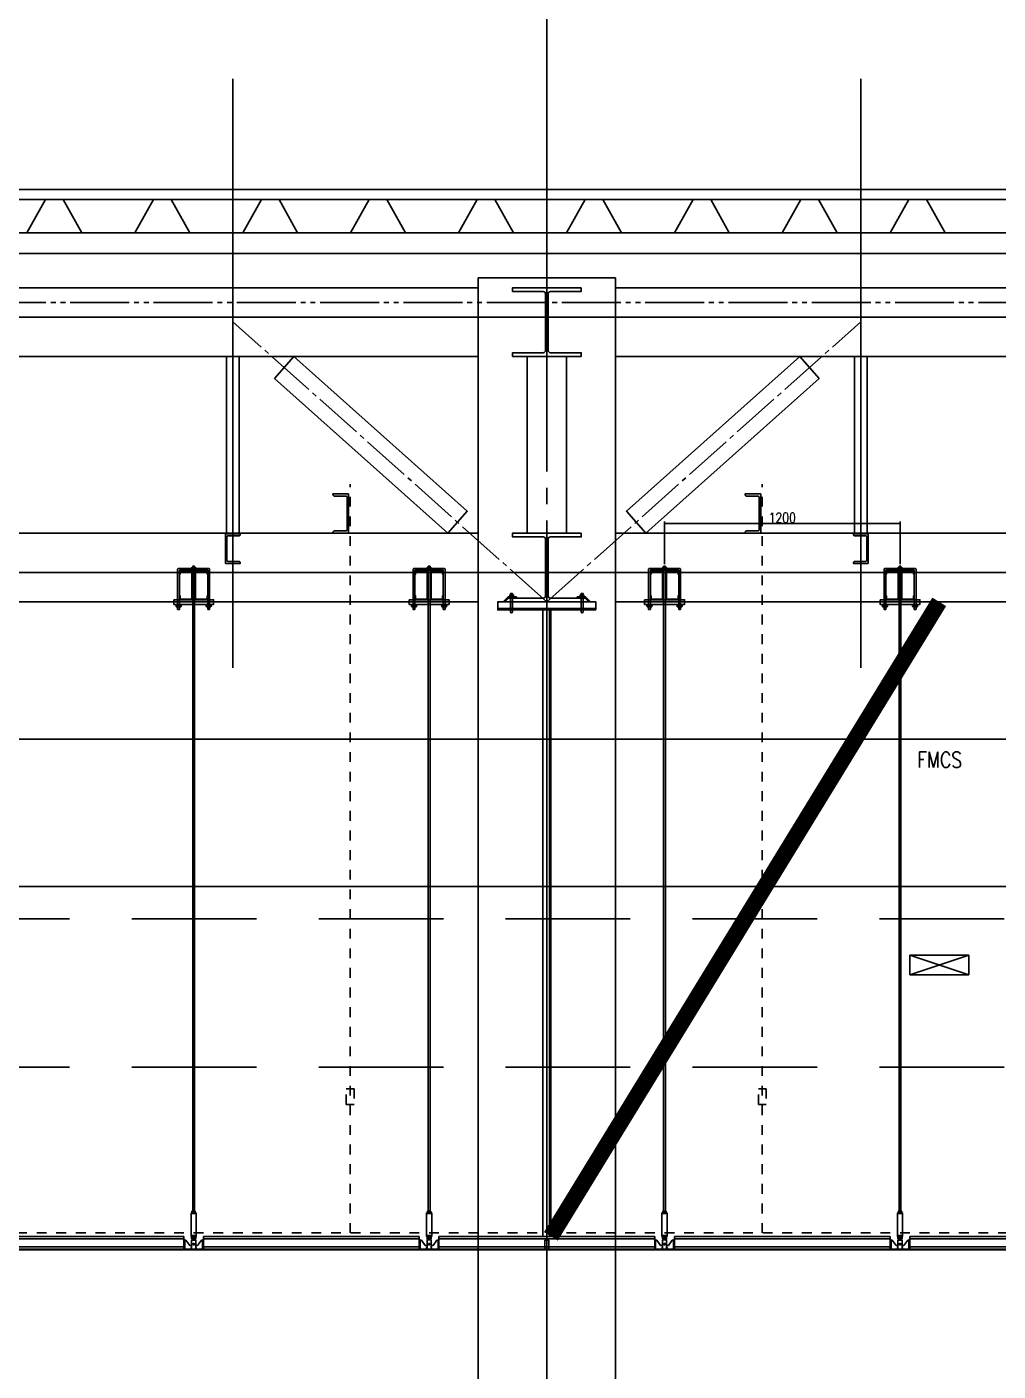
# Model space of a CAD drawing. Header units: millimetres. Extents: x -32710 to 654186, y -254124 to 420220.
# Drawn here: x 219750 to 224700, y 400581 to 407429 of the extents above; entities that cross this region are included whole.
import ezdxf
from ezdxf.enums import TextEntityAlignment as Align
from ezdxf.xclip import XClip

# ---------------------------------------------------------------- set-up
doc = ezdxf.new("R2010")
doc.units = ezdxf.units.MM
doc.header["$LTSCALE"] = 1000
for name, pattern in [('TPH12-SEC-@E$0$CENTERK0', [0.65, 0.5, -0.05, 0.05, -0.05]), ('TPH12-SEC-@E$0$CENTERK5', [6.916, 6.667, -0.083, 0.083, -0.083]), ('TPH12-SEC-@E$0$DOTK1', [0.1, 0.05, -0.05]), ('TPH12-SEC-@E$0$PHANTOMK1', [1.415, 1, -0.083, 0.083, -0.083, 0.083, -0.083]), ('YFM1P-長$0$HIDDEN', [9.525, 6.35, -3.175]), ('YFSHI-02(E-LINE)$0$HIDDEN', [0.3, 0.2, -0.1])]:
    doc.linetypes.add(name, pattern=pattern)
for name, color, linetype in [('M-HVAC-CMDUCT', 150, 'Continuous'), ('TPH12-SEC-@E$0$$FFU', 252, 'TPH12-SEC-@E$0$DOTK1'), ('TPH12-SEC-@E$0$H-SIN', 252, 'TPH12-SEC-@E$0$CENTERK5'), ('TPH12-SEC-@E$0$HATCH', 252, 'Continuous'), ('TPH12-SEC-@E$0$SIAGE1', 252, 'Continuous'), ('TPH12-SEC-@E$0$SIAGE3', 252, 'Continuous'), ('TPH12-SEC-@E$0$STEEL2', 252, 'Continuous'), ('TPH12-SEC-@E$0$STEEL3', 252, 'Continuous'), ('TPH12-SEC-@E$0$SUGATA2', 252, 'Continuous'), ('TPH12-SEC-@E$0$SUGATA3', 252, 'Continuous'), ('YFM1P-長$0$M-CWTR-TEXT', 4, 'Continuous'), ('YFM1P-長$0$M-FOUN', 252, 'Continuous'), ('YFM1P-長$0$M-HVAC-CDUCT', 150, 'Continuous'), ('YFSHI-02(E-LINE)$0$SH-DIM', 2, 'Continuous'), ('YFSHI-02(E-LINE)$0$SH-LINE-10', 10, 'Continuous'), ('YFSHI-02(E-LINE)$0$SH-LINE-130', 130, 'Continuous'), ('YFSHI-02(E-LINE)$0$SH-LINE-82', 82, 'Continuous')]:
    doc.layers.add(name, color=color, linetype=linetype)
doc.styles.add('YFM1P-長$0$12P7-XCM2P10$0$AA-TXT', font='simplex.shx', dxfattribs={"bigfont": 'china.shx'})
doc.styles.add('YFSHI-02(E-LINE)$0$AA-TXT', font='simplex.shx', dxfattribs={"width": 0.8, "bigfont": 'CHINA.shx'})
doc.dimstyles.new('YFSHI-02(E-LINE)$0$20-dim', dxfattribs={"dimscale": 20, "dimtxt": 0.25, "dimasz": 0.1, "dimexe": 0.1, "dimexo": 0.1, "dimgap": 0.05, "dimtad": 1, "dimdec": 0, "dimlfac": 10, "dimdsep": 46, "dimtxsty": 'YFSHI-02(E-LINE)$0$AA-TXT', "dimblk": 'YFSHI-02(E-LINE)$0$_Dot', "dimcen": 2, "dimclrd": 256, "dimclre": 256, "dimclrt": 3, "dimadec": 0, "dimazin": 0, "dimtfac": 1, "dimtdec": 0, "dimtix": 1, "dimtmove": 2, "dimatfit": 3, "dimldrblk": 'YFSHI-02(E-LINE)$0$_Dot', "dimfxl": 1, "dimtvp": 1, "dimtolj": 1, "dimtzin": 0, "dimarcsym": 0})

# ---------------------------------------------------------------- blocks, each defined once
blk = doc.blocks.new('TPH12-SEC-@E')
at = {"layer": 'DEFPOINTS'}
for p, q in [((220800, 407164.1), (220800, 404164.1)), ((224000, 407164.1), (224000, 404164.1)), ((214000, 405950), (222400, 405950)), ((222400, 405950), (230800, 405950)), ((214000, 404650), (222400, 404650)), ((222400, 404650), (230800, 404650))]:
    blk.add_line(p, q, dxfattribs=at)
at = {"layer": 'TPH12-SEC-@E$0$$FFU'}
for p, q in [((221398, 401285), (221398, 405100)), ((223498, 401285), (223498, 405100)), ((180200, 401285), (268400, 401285)), ((180200, 401200), (268400, 401200))]:
    blk.add_line(p, q, dxfattribs=at)
for points in [[(221378, 401940), (221378, 402020), (221378, 402020), (221418, 402020), (221418, 401940)], [(223478, 401940), (223478, 402020), (223478, 402020), (223518, 402020), (223518, 401940)], [(220632.5, 401200), (220567.5, 401200), (220567.5, 401203), (220589, 401203), (220589, 401248), (220611, 401248), (220611, 401203), (220632.5, 401203)], [(222432.5, 401200), (222367.5, 401200), (222367.5, 401203), (222389, 401203), (222389, 401248), (222411, 401248), (222411, 401203), (222432.5, 401203)], [(224167.5, 401200), (224232.5, 401200), (224232.5, 401203), (224211, 401203), (224211, 401248), (224189, 401248), (224189, 401203), (224167.5, 401203)]]:
    blk.add_lwpolyline(points, close=True, dxfattribs=at)
at = {"layer": 'TPH12-SEC-@E$0$H-SIN'}
blk.add_line((222400, 377500), (222400, 414000), dxfattribs=at)
at = {"layer": 'TPH12-SEC-@E$0$HATCH'}
for points in [[(221011.3, 405638.1), (221894.9, 404850), (221994.7, 404961.9), (221111.1, 405750)], [(223788.7, 405638.1), (222905.1, 404850), (222805.3, 404961.9), (223688.9, 405750)]]:
    blk.add_lwpolyline(points, close=True, dxfattribs=at)
at = {"layer": 'TPH12-SEC-@E$0$SIAGE1'}
for points in [[(220300, 406380), (220030, 406380), (219935, 406550), (219845, 406550), (219750, 406380)], [(220850, 406380), (220580, 406380), (220485, 406550), (220395, 406550), (220300, 406380)], [(221400, 406380), (221130, 406380), (221035, 406550), (220945, 406550), (220850, 406380)], [(221950, 406380), (221680, 406380), (221585, 406550), (221495, 406550), (221400, 406380)], [(222500, 406380), (222230, 406380), (222135, 406550), (222045, 406550), (221950, 406380)], [(223050, 406380), (222780, 406380), (222685, 406550), (222595, 406550), (222500, 406380)], [(223600, 406380), (223330, 406380), (223235, 406550), (223145, 406550), (223050, 406380)], [(224150, 406380), (223880, 406380), (223785, 406550), (223695, 406550), (223600, 406380)], [(224700, 406380), (224430, 406380), (224335, 406550), (224245, 406550), (224150, 406380)]]:
    blk.add_lwpolyline(points, dxfattribs=at)
at = {"layer": 'TPH12-SEC-@E$0$SIAGE3'}
blk.add_line((272935, 406380), (180300, 406380), dxfattribs=at)
at = {"layer": 'TPH12-SEC-@E$0$STEEL2'}
for points in [[(222575, 406100), (222225, 406100), (222225, 406081), (222381, 406081, -0.414214), (222394, 406068), (222394, 405782, -0.414214), (222381, 405769), (222225, 405769), (222225, 405750), (222575, 405750), (222575, 405769), (222419, 405769, -0.414214), (222406, 405782), (222406, 406068, -0.414214), (222419, 406081), (222575, 406081)], [(221390, 405050), (221310, 405050), (221310, 405046.5, 0.414214), (221317.5, 405039), (221375, 405039, -0.414214), (221382.5, 405031.5), (221382.5, 404868.5, -0.414214), (221375, 404861), (221317.5, 404861, 0.414214), (221310, 404853.5), (221310, 404850), (221390, 404850)], [(223490, 405050), (223410, 405050), (223410, 405046.5, 0.414214), (223417.5, 405039), (223475, 405039, -0.414214), (223482.5, 405031.5), (223482.5, 404868.5, -0.414214), (223475, 404861), (223417.5, 404861, 0.414214), (223410, 404853.5), (223410, 404850), (223490, 404850)], [(220762.5, 404846), (220837.5, 404846), (220837.5, 404842.5, -0.414214), (220831, 404836), (220775.5, 404836, 0.414214), (220769, 404829.5), (220769, 404712.5, 0.414214), (220775.5, 404706), (220831, 404706, -0.414214), (220837.5, 404699.5), (220837.5, 404696), (220762.5, 404696)], [(222575, 404850), (222225, 404850), (222225, 404831), (222381, 404831, -0.414214), (222394, 404818), (222394, 404532, -0.414214), (222381, 404519), (222225, 404519), (222225, 404500), (222575, 404500), (222575, 404519), (222419, 404519, -0.414214), (222406, 404532), (222406, 404818, -0.414214), (222419, 404831), (222575, 404831)], [(224037.5, 404846), (223962.5, 404846), (223962.5, 404842.5, 0.414214), (223969, 404836), (224024.5, 404836, -0.414214), (224031, 404829.5), (224031, 404712.5, -0.414214), (224024.5, 404706), (223969, 404706, 0.414214), (223962.5, 404699.5), (223962.5, 404696), (224037.5, 404696)]]:
    blk.add_lwpolyline(points, format="xyb", close=True, dxfattribs=at)
at = {"layer": 'TPH12-SEC-@E$0$STEEL3'}
for p, q in [((222050, 406150), (222050, 396700)), ((222750, 406150), (222050, 406150)), ((222750, 406150), (222750, 396700))]:
    blk.add_line(p, q, dxfattribs=at)
at = {"layer": 'TPH12-SEC-@E$0$STEEL3', "linetype": 'TPH12-SEC-@E$0$PHANTOMK1', "ltscale": 0.3}
for p, q in [((222394, 406025), (218202.5, 406025)), ((226597.5, 406025), (222406, 406025))]:
    blk.add_line(p, q, dxfattribs=at)
at = {"layer": 'TPH12-SEC-@E$0$STEEL3', "linetype": 'TPH12-SEC-@E$0$CENTERK0', "ltscale": 0.5}
for q in [(220800, 405927), (224000, 405927)]:
    blk.add_line((222400, 404500), q, dxfattribs=at)
at = {"layer": 'TPH12-SEC-@E$0$STEEL3'}
for points in [[(222050, 405750), (205950, 405750), (205950, 406100), (222050, 406100)], [(238850, 405750), (222750, 405750), (222750, 406100), (238850, 406100)], [(220832.5, 404850), (220832.5, 405750), (220767.5, 405750), (220767.5, 404850)], [(222300, 404850), (222300, 405750), (222500, 405750), (222500, 404850)], [(223967.5, 404850), (223967.5, 405750), (224032.5, 405750), (224032.5, 404850)], [(222050, 404850), (205950, 404850), (205950, 404500), (222050, 404500)], [(238850, 404850), (222750, 404850), (222750, 404500), (238850, 404500)]]:
    blk.add_lwpolyline(points, close=True, dxfattribs=at)
at = {"layer": 'TPH12-SEC-@E$0$SUGATA2'}
blk.add_line((272950, 406275), (180300, 406275), dxfattribs=at)
at = {"layer": 'TPH12-SEC-@E$0$SUGATA3'}
for p, q in [((272800, 406600), (180865, 406600)), ((272800, 406550), (180865, 406550))]:
    blk.add_line(p, q, dxfattribs=at)
blk = doc.blocks.new('YFSHI-02(E-LINE)$0$CEILING-A')
for p, q in [((-110, 6.8), (-110, 0)), ((-110, 6.8), (0, 6.8)), ((-110, 5.57), (0, 5.57)), ((-110, 1.52), (0, 1.52)), ((-110, 0.28), (0, 0.28)), ((-110, 0), (0, 0)), ((0, 6.8), (0, 0))]:
    blk.add_line(p, q)
blk = doc.blocks.new('YFSHI-02(E-LINE)$0$1')
for p, q in [((0.45, 5.1), (0, 5.1)), ((0, 5.1), (0, 0)), ((9.4, 0.33), (0, 0.33)), ((0, 0.25), (5.68, 0.25)), ((0, 0), (10, 0)), ((0.45, 4.8), (0.45, 5.1)), ((0.45, 4.8), (1.05, 4.8)), ((0.45, 4.8), (0.45, 0.28)), ((1.05, 4.8), (3, 2.05)), ((2.2, 0), (5, 0)), ((3, 2.05), (3.95, 2.05)), ((3.95, 1.55), (3.75, 0.88)), ((3.75, 0.88), (3.95, 0.88)), ((3.75, 0.88), (3.75, 0.25)), ((3.95, 4.8), (3.95, 2.05)), ((3.95, 2.05), (3.95, 1.55)), ((3.95, 0.88), (3.95, 1.55)), ((3.95, 0.88), (3.95, 0.45)), ((4.25, 5.1), (5.75, 5.1)), ((10, 0.25), (4.32, 0.25)), ((6.05, 4.8), (6.05, 2.05)), ((7, 2.05), (6.05, 2.05)), ((6.05, 2.05), (6.05, 1.55)), ((6.05, 1.55), (6.25, 0.88)), ((6.05, 0.88), (6.05, 1.55)), ((6.25, 0.88), (6.05, 0.88)), ((6.05, 0.88), (6.05, 0.45)), ((6.25, 0.88), (6.25, 0.25)), ((8.95, 4.8), (7, 2.05)), ((7.8, 0.33), (10, 0.33)), ((9.55, 4.8), (8.95, 4.8)), ((9.55, 4.8), (9.55, 5.1)), ((9.55, 5.1), (10, 5.1)), ((9.55, 4.8), (9.55, 0.33)), ((10, 5.1), (10, 0))]:
    blk.add_line(p, q)
blk.add_lwpolyline([(4.3, 5.1), (4.3, 5.4, 0.414214), (4.2, 5.5), (3.96, 5.5, -0.414214), (3.94, 5.52), (3.94, 6.76, -0.414214), (3.98, 6.8), (4.46, 6.8, -0.414214), (4.5, 6.76), (4.5, 6.42, -0.414214), (4.48, 6.4), (4.18, 6.4, 0.414214), (4.16, 6.38), (4.16, 5.8, 0.414214), (4.26, 5.7), (5.74, 5.7, 0.414214), (5.84, 5.8), (5.84, 6.38, 0.414214), (5.82, 6.4), (5.52, 6.4, -0.414214), (5.5, 6.42), (5.5, 6.76, -0.414214), (5.54, 6.8), (6.02, 6.8, -0.414214), (6.06, 6.76), (6.06, 5.52, -0.414214), (6.04, 5.5), (5.8, 5.5, 0.414214), (5.7, 5.4), (5.7, 5.1)], format="xyb")
blk.add_lwpolyline([(4.52, 5.5, 0.414214), (4.42, 5.4), (4.42, 5.2, 0.414214), (4.52, 5.1), (5.48, 5.1, 0.414214), (5.58, 5.2), (5.58, 5.4, 0.414214), (5.48, 5.5)], format="xyb", close=True)
blk.add_circle((5, 2.8), 0.41)
for centre, radius, start, end in [((3.75, 0.45), 0.2, 270, 0), ((4.25, 4.8), 0.3, 90, 180), ((5.75, 4.8), 0.3, 0, 90), ((6.25, 0.45), 0.2, 180, 270)]:
    blk.add_arc(centre, radius, start, end)
blk = doc.blocks.new('YFSHI-02(E-LINE)$0$A$C98cb83c3')
at = {"layer": 'YFSHI-02(E-LINE)$0$SH-LINE-10'}
for p, q in [((118.3, 3404.2), (85.2, 3404.2)), ((85.2, 3402.1), (85.2, 3404.2)), ((118.3, 3402.1), (85.2, 3402.1)), ((89.1, 3412.9), (89.1, 3405.4)), ((89.1, 3412.9), (89.1, 3405.4)), ((113.5, 3414.1), (90, 3414.1)), ((113.5, 3414.1), (90, 3414.1)), ((113.5, 3404.2), (90, 3404.2)), ((92.5, 3413.7), (90.1, 3413.7)), ((92.5, 3413.7), (90.1, 3413.7)), ((92.5, 3404.5), (90.1, 3404.5)), ((92.5, 3404.5), (90.1, 3404.5)), ((95, 3412.9), (95, 3405.4)), ((95, 3412.9), (95, 3405.4)), ((105.3, 3413.7), (98.2, 3413.7)), ((105.3, 3413.7), (98.2, 3413.7)), ((105.3, 3404.5), (98.2, 3404.5)), ((105.3, 3404.5), (98.2, 3404.5)), ((108.6, 3412.9), (108.6, 3405.4)), ((108.6, 3412.9), (108.6, 3405.4)), ((111, 3413.7), (113.4, 3413.7)), ((111, 3413.7), (113.4, 3413.7)), ((111, 3404.5), (113.4, 3404.5)), ((111, 3404.5), (113.4, 3404.5)), ((114.4, 3412.9), (114.4, 3405.4)), ((114.4, 3412.9), (114.4, 3405.4)), ((118.3, 3402.1), (118.3, 3404.2)), ((8.5, 3228.4), (41.5, 3228.4)), ((8.5, 3228.4), (8.5, 3226.3)), ((8.5, 3226.3), (41.5, 3226.3)), ((12.3, 3217.6), (12.3, 3225.1)), ((12.3, 3217.6), (12.3, 3225.1)), ((13.3, 3226.3), (36.7, 3226.3)), ((15.7, 3226), (13.3, 3226)), ((15.7, 3226), (13.3, 3226)), ((18.2, 3217.6), (18.2, 3225.1)), ((18.2, 3217.6), (18.2, 3225.1)), ((21.5, 3226), (28.5, 3226)), ((21.5, 3226), (28.5, 3226)), ((31.8, 3217.6), (31.8, 3225.1)), ((31.8, 3217.6), (31.8, 3225.1)), ((34.3, 3226), (36.7, 3226)), ((34.3, 3226), (36.7, 3226)), ((37.7, 3217.6), (37.7, 3225.1)), ((37.7, 3217.6), (37.7, 3225.1)), ((41.5, 3228.4), (41.5, 3226.3)), ((162, 3228.4), (195.1, 3228.4)), ((162, 3228.4), (162, 3226.3)), ((162, 3226.3), (195.1, 3226.3)), ((165.9, 3217.6), (165.9, 3225.1)), ((165.9, 3217.6), (165.9, 3225.1)), ((166.8, 3226.3), (190.2, 3226.3)), ((169.3, 3226), (166.8, 3226)), ((169.3, 3226), (166.8, 3226)), ((171.7, 3217.6), (171.7, 3225.1)), ((171.7, 3217.6), (171.7, 3225.1)), ((175, 3226), (182, 3226)), ((175, 3226), (182, 3226)), ((185.3, 3217.6), (185.3, 3225.1)), ((185.3, 3217.6), (185.3, 3225.1)), ((187.8, 3226), (190.2, 3226)), ((187.8, 3226), (190.2, 3226)), ((191.2, 3217.6), (191.2, 3225.1)), ((191.2, 3217.6), (191.2, 3225.1)), ((195.1, 3228.4), (195.1, 3226.3)), ((15.7, 3216.7), (13.3, 3216.7)), ((15.7, 3216.7), (13.3, 3216.7)), ((13.3, 3216.4), (36.7, 3216.4)), ((13.3, 3216.4), (36.7, 3216.4)), ((21.5, 3216.7), (28.5, 3216.7)), ((21.5, 3216.7), (28.5, 3216.7)), ((34.3, 3216.7), (36.7, 3216.7)), ((34.3, 3216.7), (36.7, 3216.7)), ((169.3, 3216.7), (166.8, 3216.7)), ((169.3, 3216.7), (166.8, 3216.7)), ((166.8, 3216.4), (190.2, 3216.4)), ((166.8, 3216.4), (190.2, 3216.4)), ((175, 3216.7), (182, 3216.7)), ((175, 3216.7), (182, 3216.7)), ((187.8, 3216.7), (190.2, 3216.7)), ((187.8, 3216.7), (190.2, 3216.7)), ((93.2, 130.4), (93.2, 137.2)), ((93.2, 130.4), (93.2, 137.2)), ((93.9, 138.1), (109.6, 138.1)), ((93.9, 138.1), (109.6, 138.1)), ((96.3, 137.8), (93.9, 137.8)), ((96.3, 137.8), (93.9, 137.8)), ((98, 130.4), (98, 137.2)), ((98, 130.4), (98, 137.2)), ((100.3, 137.8), (103.2, 137.8)), ((105.5, 130.4), (105.5, 137.2)), ((105.5, 130.4), (105.5, 137.2)), ((107.2, 137.8), (109.6, 137.8)), ((107.2, 137.8), (109.6, 137.8)), ((110.3, 130.4), (110.3, 137.2)), ((110.3, 130.4), (110.3, 137.2)), ((88.4, 129.5), (115.2, 129.5)), ((88.4, 129.5), (115.2, 129.5)), ((88.4, 9.1), (88.4, 129.5)), ((88.4, 9.1), (88.4, 129.5)), ((88.4, 129.5), (115.2, 129.5)), ((96.3, 129.8), (93.9, 129.8)), ((96.3, 129.8), (93.9, 129.8)), ((93.9, 129.5), (109.6, 129.5)), ((93.9, 129.5), (109.6, 129.5)), ((100.3, 129.8), (103.2, 129.8)), ((100.3, 129.8), (103.2, 129.8)), ((107.2, 129.8), (109.6, 129.8)), ((107.2, 129.8), (109.6, 129.8)), ((115.2, 129.5), (115.2, 9.1)), ((115.2, 129.5), (115.2, 9.1)), ((115.2, 9.1), (88.4, 9.1)), ((115.2, 9.1), (88.4, 9.1)), ((93.9, 0), (93.9, 4.4)), ((109.9, 4.4), (93.9, 4.4)), ((110, 0), (93.9, 0)), ((95, 0), (95, 4.4)), ((97.3, 4.4), (97.3, 5)), ((106.1, 5), (97.3, 5)), ((97.6, 5), (97.6, 9.1)), ((97.6, 0), (97.6, 4.4)), ((105.9, 5), (105.9, 9.1)), ((106.1, 4.4), (106.1, 5)), ((110.1, 0.1), (110.1, 4.2))]:
    blk.add_line(p, q, dxfattribs=at)
blk.add_lwpolyline([(173.8, 3202.3), (183.3, 3202.3), (183.3, 3228.4), (183.3, 3406.6, 0.414214), (178.3, 3411.6), (25.2, 3411.6, 0.414214), (20.2, 3406.6), (20.2, 3202.3), (29.8, 3202.3), (29.8, 3402.1), (173.8, 3402.1)], format="xyb", close=True, dxfattribs=at)
for points in [[(106.5, 138.1), (97, 138.1), (97, 3422.1), (106.5, 3422.1)], [(0, 3252.1), (203.5, 3252.1), (203.5, 3228.4), (0, 3228.4)]]:
    blk.add_lwpolyline(points, close=True, dxfattribs=at)
for points in [[(88.4, 125.9), (115.2, 125.9)], [(88.4, 125.9), (115.2, 125.9)], [(88.4, 12.7), (115.2, 12.7)], [(88.4, 12.7), (115.2, 12.7)]]:
    blk.add_lwpolyline(points, dxfattribs=at)
for centre, radius, start, end in [((91.1, 3412.3), 2.1, 120.56811, 163.207), ((91.1, 3412.3), 2.1, 120.56811, 163.207), ((90.8, 3411.9), 2.02, 111.89653, 149.5654), ((90.8, 3411.9), 2.02, 111.89653, 149.5654), ((90.8, 3406.4), 2.02, 210.4346, 248.10347), ((90.8, 3406.4), 2.02, 210.4346, 248.10347), ((91.1, 3406), 2.1, 196.793, 239.43189), ((91.1, 3406), 2.1, 196.793, 239.43189), ((91.1, 3405.7), 8.18, 61.78852, 80.11234), ((91.1, 3405.7), 8.18, 61.78852, 80.11234), ((91.1, 3412.6), 8.18, 279.88766, 298.21148), ((91.1, 3412.6), 8.18, 279.88766, 298.21148), ((98.9, 3404.3), 9.43, 94.15324, 114.87611), ((98.9, 3404.3), 9.43, 94.15324, 114.87611), ((98.9, 3413.9), 9.43, 245.12389, 265.84676), ((98.9, 3413.9), 9.43, 245.12389, 265.84676), ((104.6, 3404.3), 9.43, 65.12389, 85.84676), ((104.6, 3404.3), 9.43, 65.12389, 85.84676), ((104.6, 3413.9), 9.43, 274.15324, 294.87611), ((104.6, 3413.9), 9.43, 274.15324, 294.87611), ((112.4, 3405.7), 8.18, 99.88766, 118.21148), ((112.4, 3405.7), 8.18, 99.88766, 118.21148), ((112.4, 3412.6), 8.18, 241.78852, 260.11234), ((112.4, 3412.6), 8.18, 241.78852, 260.11234), ((112.7, 3411.9), 2.02, 30.4346, 68.10347), ((112.7, 3411.9), 2.02, 30.4346, 68.10347), ((112.7, 3406.4), 2.02, 291.89653, 329.5654), ((112.7, 3406.4), 2.02, 291.89653, 329.5654), ((112.4, 3412.3), 2.1, 16.793, 59.43189), ((112.4, 3412.3), 2.1, 16.793, 59.43189), ((112.4, 3406), 2.1, 300.56811, 343.207), ((112.4, 3406), 2.1, 300.56811, 343.207), ((14.3, 3224.5), 2.1, 120.56811, 163.207), ((14.3, 3224.5), 2.1, 120.56811, 163.207), ((14.1, 3224.1), 2.02, 111.89653, 149.5654), ((14.1, 3224.1), 2.02, 111.89653, 149.5654), ((14.3, 3217.9), 8.18, 61.78852, 80.11234), ((14.3, 3217.9), 8.18, 61.78852, 80.11234), ((22.2, 3216.6), 9.43, 94.15324, 114.87611), ((22.2, 3216.6), 9.43, 94.15324, 114.87611), ((27.8, 3216.6), 9.43, 65.12389, 85.84676), ((27.8, 3216.6), 9.43, 65.12389, 85.84676), ((35.7, 3217.9), 8.18, 99.88766, 118.21148), ((35.7, 3217.9), 8.18, 99.88766, 118.21148), ((35.7, 3224.5), 2.1, 16.793, 59.43189), ((35.7, 3224.5), 2.1, 16.793, 59.43189), ((35.9, 3224.1), 2.02, 30.4346, 68.10347), ((35.9, 3224.1), 2.02, 30.4346, 68.10347), ((167.9, 3224.5), 2.1, 120.56811, 163.207), ((167.9, 3224.5), 2.1, 120.56811, 163.207), ((167.6, 3224.1), 2.02, 111.89653, 149.5654), ((167.6, 3224.1), 2.02, 111.89653, 149.5654), ((167.9, 3217.9), 8.18, 61.78852, 80.11234), ((167.9, 3217.9), 8.18, 61.78852, 80.11234), ((175.7, 3216.6), 9.43, 94.15324, 114.87611), ((175.7, 3216.6), 9.43, 94.15324, 114.87611), ((181.4, 3216.6), 9.43, 65.12389, 85.84676), ((181.4, 3216.6), 9.43, 65.12389, 85.84676), ((189.2, 3217.9), 8.18, 99.88766, 118.21148), ((189.2, 3217.9), 8.18, 99.88766, 118.21148), ((189.2, 3224.5), 2.1, 16.793, 59.43189), ((189.2, 3224.5), 2.1, 16.793, 59.43189), ((189.5, 3224.1), 2.02, 30.4346, 68.10347), ((189.5, 3224.1), 2.02, 30.4346, 68.10347), ((14.1, 3218.6), 2.02, 210.4346, 248.10347), ((14.3, 3218.2), 2.1, 196.793, 239.43189), ((14.3, 3218.2), 2.1, 196.793, 239.43189), ((14.1, 3218.6), 2.02, 210.4346, 248.10347), ((14.3, 3224.8), 8.18, 279.88766, 298.21148), ((14.3, 3224.8), 8.18, 279.88766, 298.21148), ((22.2, 3226.2), 9.43, 245.12389, 265.84676), ((22.2, 3226.2), 9.43, 245.12389, 265.84676), ((27.8, 3226.2), 9.43, 274.15324, 294.87611), ((27.8, 3226.2), 9.43, 274.15324, 294.87611), ((35.7, 3224.8), 8.18, 241.78852, 260.11234), ((35.7, 3224.8), 8.18, 241.78852, 260.11234), ((35.9, 3218.6), 2.02, 291.89653, 329.5654), ((35.9, 3218.6), 2.02, 291.89653, 329.5654), ((35.7, 3218.2), 2.1, 300.56811, 343.207), ((35.7, 3218.2), 2.1, 300.56811, 343.207), ((167.6, 3218.6), 2.02, 210.4346, 248.10347), ((167.9, 3218.2), 2.1, 196.793, 239.43189), ((167.9, 3218.2), 2.1, 196.793, 239.43189), ((167.6, 3218.6), 2.02, 210.4346, 248.10347), ((167.9, 3224.8), 8.18, 279.88766, 298.21148), ((167.9, 3224.8), 8.18, 279.88766, 298.21148), ((175.7, 3226.2), 9.43, 245.12389, 265.84676), ((175.7, 3226.2), 9.43, 245.12389, 265.84676), ((181.4, 3226.2), 9.43, 274.15324, 294.87611), ((181.4, 3226.2), 9.43, 274.15324, 294.87611), ((189.2, 3224.8), 8.18, 241.78852, 260.11234), ((189.2, 3224.8), 8.18, 241.78852, 260.11234), ((189.5, 3218.6), 2.02, 291.89653, 329.5654), ((189.5, 3218.6), 2.02, 291.89653, 329.5654), ((189.2, 3218.2), 2.1, 300.56811, 343.207), ((189.2, 3218.2), 2.1, 300.56811, 343.207), ((94.6, 136.8), 1.46, 120.56811, 163.207), ((94.6, 136.8), 1.46, 120.56811, 163.207), ((94.4, 136.5), 1.4, 111.89653, 149.5654), ((94.4, 136.5), 1.4, 111.89653, 149.5654), ((95.3, 132.2), 5.67, 61.78852, 80.11234), ((95.3, 132.2), 5.67, 61.78852, 80.11234), ((100.8, 131.3), 6.54, 94.15324, 114.87611), ((100.8, 131.3), 6.54, 94.15324, 114.87611), ((102.8, 131.3), 6.54, 65.12389, 85.84676), ((102.8, 131.3), 6.54, 65.12389, 85.84676), ((108.2, 132.2), 5.67, 99.88766, 118.21148), ((108.2, 132.2), 5.67, 99.88766, 118.21148), ((108.9, 136.8), 1.46, 16.793, 59.43189), ((108.9, 136.8), 1.46, 16.793, 59.43189), ((109.1, 136.5), 1.4, 30.4346, 68.10347), ((109.1, 136.5), 1.4, 30.4346, 68.10347), ((94.6, 130.8), 1.46, 196.793, 239.43189), ((94.4, 131.1), 1.4, 210.4346, 248.10347), ((94.4, 131.1), 1.4, 210.4346, 248.10347), ((94.6, 130.8), 1.46, 196.793, 239.43189), ((95.3, 135.4), 5.67, 279.88766, 298.21148), ((95.3, 135.4), 5.67, 279.88766, 298.21148), ((100.8, 136.3), 6.54, 245.12389, 265.84676), ((100.8, 136.3), 6.54, 245.12389, 265.84676), ((102.8, 136.3), 6.54, 274.15324, 294.87611), ((102.8, 136.3), 6.54, 274.15324, 294.87611), ((108.2, 135.4), 5.67, 241.78852, 260.11234), ((108.2, 135.4), 5.67, 241.78852, 260.11234), ((108.9, 130.8), 1.46, 300.56811, 343.207), ((109.1, 131.1), 1.4, 291.89653, 329.5654), ((109.1, 131.1), 1.4, 291.89653, 329.5654), ((108.9, 130.8), 1.46, 300.56811, 343.207), ((99.2, 2.2), 5.76, 157.88284, 180.19519), ((99.2, 2.2), 5.76, 179.80481, 202.11716), ((107.6, 2.3), 2.29, 356.51406, 63.22217), ((107.6, 2.3), 2.29, 356.51406, 63.22217), ((107.6, 2), 2.29, 296.77783, 3.48594), ((109.9, 4.2), 0.2, 0, 90), ((110, 0.1), 0.0625, 270, 0)]:
    blk.add_arc(centre, radius, start, end, dxfattribs=at)
at = {"layer": 'YFSHI-02(E-LINE)$0$SH-LINE-130'}
for points in [[(91.8, 3255.1), (91.8, 3399.1), (32.8, 3399.1), (32.8, 3382.1), (29.8, 3382.1), (29.8, 3402.1), (94.8, 3402.1), (94.8, 3252.1), (29.8, 3252.1), (29.8, 3272.1), (32.8, 3272.1), (32.8, 3255.1)], [(111.8, 3255.1), (111.8, 3399.1), (170.8, 3399.1), (170.8, 3382.1), (173.8, 3382.1), (173.8, 3402.1), (108.8, 3402.1), (108.8, 3252.1), (173.8, 3252.1), (173.8, 3272.1), (170.8, 3272.1), (170.8, 3255.1)]]:
    blk.add_lwpolyline(points, close=True, dxfattribs=at)
blk = doc.blocks.new('YFSHI-02(E-LINE)$0$_Dot')
at = {"color": 0, "linetype": 'ByBlock', "lineweight": -2}
blk.add_line((-0.5, 0), (-1, 0), dxfattribs=at)
at = {"color": 0, "linetype": 'ByBlock', "const_width": 0.5}
blk.add_lwpolyline([(-0.25, 0, 1), (0.25, 0, 1)], format="xyb", close=True, dxfattribs=at)
blk = doc.blocks.new('*D2900')
at = {"layer": 'DEFPOINTS', "color": 0, "transparency": 16777216}
for p in [(224200, 404898.7), (223000, 404681.4), (224200, 404681.4)]:
    blk.add_point(p, dxfattribs=at)
at = {"layer": 'YFSHI-02(E-LINE)$0$SH-DIM', "lineweight": -2, "transparency": 16777216}
for p, q in [((223000, 404691.4), (223000, 404908.7)), ((223010, 404898.7), (224190, 404898.7)), ((224200, 404691.4), (224200, 404908.7))]:
    blk.add_line(p, q, dxfattribs=at)
at = {"layer": 'YFSHI-02(E-LINE)$0$SH-DIM', "lineweight": -2, "transparency": 16777216, "xscale": 10, "yscale": 10, "zscale": 10, "rotation": 180}
blk.add_blockref('YFSHI-02(E-LINE)$0$_Dot', (223000, 404898.7), dxfattribs=at)
at = {"layer": 'YFSHI-02(E-LINE)$0$SH-DIM', "lineweight": -2, "transparency": 16777216, "xscale": 10, "yscale": 10, "zscale": 10}
blk.add_blockref('YFSHI-02(E-LINE)$0$_Dot', (224200, 404898.7), dxfattribs=at)
at = {"layer": 'YFSHI-02(E-LINE)$0$SH-DIM', "color": 3, "transparency": 16777216, "insert": (223600, 404928.7), "char_height": 50, "attachment_point": 5, "style": 'YFSHI-02(E-LINE)$0$AA-TXT'}
blk.add_mtext('\\A1;1200', dxfattribs=at)
blk = doc.blocks.new('YFM1P-長')
at = {"layer": 'YFM1P-長$0$M-FOUN', "color": 252, "linetype": 'YFM1P-長$0$HIDDEN', "ltscale": 0.1}
for p, q in [((270450, 402885), (47650, 402885)), ((270450, 402130), (47650, 402130))]:
    blk.add_line(p, q, dxfattribs=at)
at = {"layer": 'YFM1P-長$0$M-FOUN', "color": 1}
blk.add_line((270450, 401200), (47650, 401200), dxfattribs=at)
at = {"layer": 'YFM1P-長$0$M-HVAC-CDUCT'}
for p, q in [((224550, 402700), (224250, 402700)), ((224250, 402700), (224250, 402600)), ((224250, 402600), (224550, 402700)), ((224250, 402700), (224550, 402600)), ((224550, 402600), (224550, 402700)), ((224250, 402600), (224550, 402600))]:
    blk.add_line(p, q, dxfattribs=at)
at = {"layer": 'YFM1P-長$0$M-CWTR-TEXT', "style": 'YFM1P-長$0$12P7-XCM2P10$0$AA-TXT', "width": 0.8}
blk.add_text('FMCS', height=80, dxfattribs=at).set_placement((224402.3, 403695.6), align=Align.MIDDLE_CENTER)
blk = doc.blocks.new('YFSHI-02(E-LINE)')
at = {"layer": 'YFSHI-02(E-LINE)$0$SH-LINE-10'}
for p, q in [((222207.3, 404525), (222207.3, 404526.8)), ((222207.3, 404526.8), (222233.2, 404526.8)), ((222207.3, 404525), (222233.2, 404525)), ((222210.7, 404534.5), (222210.7, 404527.9)), ((222210.7, 404534.5), (222210.7, 404527.9)), ((222211.5, 404535.6), (222229, 404535.6)), ((222211.5, 404535.6), (222229, 404535.6)), ((222213.7, 404535.3), (222211.5, 404535.3)), ((222213.7, 404535.3), (222211.5, 404535.3)), ((222213.7, 404527.1), (222211.5, 404527.1)), ((222213.7, 404527.1), (222211.5, 404527.1)), ((222211.5, 404526.8), (222229, 404526.8)), ((222211.5, 404526.8), (222229, 404526.8)), ((222215.5, 404542), (222216, 404542.5)), ((222215.5, 404535.6), (222215.5, 404542)), ((222215.9, 404534.5), (222215.9, 404527.9)), ((222215.9, 404534.5), (222215.9, 404527.9)), ((222224.5, 404542.5), (222216, 404542.5)), ((222218.8, 404535.3), (222221.7, 404535.3)), ((222218.8, 404535.3), (222221.7, 404535.3)), ((222218.8, 404527.1), (222221.7, 404527.1)), ((222218.8, 404527.1), (222221.7, 404527.1)), ((222224.5, 404542.5), (222225, 404542)), ((222224.6, 404534.5), (222224.6, 404527.9)), ((222224.6, 404534.5), (222224.6, 404527.9)), ((222225, 404535.6), (222225, 404542)), ((222226.8, 404535.3), (222228.9, 404535.3)), ((222226.8, 404535.3), (222228.9, 404535.3)), ((222226.8, 404527.1), (222228.9, 404527.1)), ((222226.8, 404527.1), (222228.9, 404527.1)), ((222229.8, 404534.5), (222229.8, 404527.9)), ((222229.8, 404534.5), (222229.8, 404527.9)), ((222233.2, 404525), (222233.2, 404526.8)), ((222566.8, 404525), (222566.8, 404526.8)), ((222592.7, 404526.8), (222566.8, 404526.8)), ((222592.7, 404525), (222566.8, 404525)), ((222570.2, 404534.5), (222570.2, 404527.9)), ((222570.2, 404534.5), (222570.2, 404527.9)), ((222588.5, 404535.6), (222571, 404535.6)), ((222588.5, 404535.6), (222571, 404535.6)), ((222588.5, 404526.8), (222571, 404526.8)), ((222588.5, 404526.8), (222571, 404526.8)), ((222573.2, 404535.3), (222571.1, 404535.3)), ((222573.2, 404535.3), (222571.1, 404535.3)), ((222573.2, 404527.1), (222571.1, 404527.1)), ((222573.2, 404527.1), (222571.1, 404527.1)), ((222575.5, 404542.5), (222575, 404542)), ((222575, 404535.6), (222575, 404542)), ((222575.4, 404534.5), (222575.4, 404527.9)), ((222575.4, 404534.5), (222575.4, 404527.9)), ((222575.5, 404542.5), (222584, 404542.5)), ((222581.2, 404535.3), (222578.3, 404535.3)), ((222581.2, 404535.3), (222578.3, 404535.3)), ((222581.2, 404527.1), (222578.3, 404527.1)), ((222581.2, 404527.1), (222578.3, 404527.1)), ((222584.5, 404542), (222584, 404542.5)), ((222584.1, 404534.5), (222584.1, 404527.9)), ((222584.1, 404534.5), (222584.1, 404527.9)), ((222584.5, 404535.6), (222584.5, 404542)), ((222586.3, 404535.3), (222588.5, 404535.3)), ((222586.3, 404535.3), (222588.5, 404535.3)), ((222586.3, 404527.1), (222588.5, 404527.1)), ((222586.3, 404527.1), (222588.5, 404527.1)), ((222589.3, 404534.5), (222589.3, 404527.9)), ((222589.3, 404534.5), (222589.3, 404527.9)), ((222592.7, 404525), (222592.7, 404526.8))]:
    blk.add_line(p, q, dxfattribs=at)
for points in [[(222245.2, 404525), (222202.8, 404525, 0.198912), (222201.6, 404524.5), (222181.3, 404504.2), (222185.5, 404500), (222204, 404518.5, -0.198912), (222205.2, 404519), (222245.2, 404519)], [(222554.8, 404525), (222597.2, 404525, -0.198912), (222598.4, 404524.5), (222618.7, 404504.2), (222614.5, 404500), (222596, 404518.5, 0.198912), (222594.8, 404519), (222554.8, 404519)]]:
    blk.add_lwpolyline(points, format="xyb", close=True, dxfattribs=at)
for points in [[(222215.5, 404519), (222215.5, 404448.9, 1), (222225, 404448.9), (222225, 404519)], [(222584.5, 404519), (222584.5, 404448.9, -1), (222575, 404448.9), (222575, 404519)]]:
    blk.add_lwpolyline(points, format="xyb", dxfattribs=at)
for centre, radius, start, end in [((222212.5, 404534), 1.86, 120.56811, 163.207), ((222212.5, 404534), 1.86, 120.56811, 163.207), ((222212.2, 404533.6), 1.78, 111.89653, 149.5654), ((222212.2, 404533.6), 1.78, 111.89653, 149.5654), ((222212.5, 404528.4), 1.86, 196.793, 239.43189), ((222212.2, 404528.8), 1.78, 210.4346, 248.10347), ((222212.2, 404528.8), 1.78, 210.4346, 248.10347), ((222212.5, 404528.4), 1.86, 196.793, 239.43189), ((222212.4, 404528.2), 7.22, 61.78852, 80.11234), ((222212.4, 404528.2), 7.22, 61.78852, 80.11234), ((222212.4, 404534.3), 7.22, 279.88766, 298.21148), ((222212.4, 404534.3), 7.22, 279.88766, 298.21148), ((222219.4, 404527), 8.32, 94.15324, 114.87611), ((222219.4, 404527), 8.32, 94.15324, 114.87611), ((222219.4, 404535.4), 8.32, 245.12389, 265.84676), ((222219.4, 404535.4), 8.32, 245.12389, 265.84676), ((222221.1, 404527), 8.32, 65.12389, 85.84676), ((222221.1, 404527), 8.32, 65.12389, 85.84676), ((222221.1, 404535.4), 8.32, 274.15324, 294.87611), ((222221.1, 404535.4), 8.32, 274.15324, 294.87611), ((222228, 404528.2), 7.22, 99.88766, 118.21148), ((222228, 404528.2), 7.22, 99.88766, 118.21148), ((222228, 404534.3), 7.22, 241.78852, 260.11234), ((222228, 404534.3), 7.22, 241.78852, 260.11234), ((222228.3, 404533.6), 1.78, 30.4346, 68.10347), ((222228.3, 404533.6), 1.78, 30.4346, 68.10347), ((222228.3, 404528.8), 1.78, 291.89653, 329.5654), ((222228.3, 404528.8), 1.78, 291.89653, 329.5654), ((222228, 404534), 1.86, 16.793, 59.43189), ((222228, 404534), 1.86, 16.793, 59.43189), ((222228, 404528.4), 1.86, 300.56811, 343.207), ((222228, 404528.4), 1.86, 300.56811, 343.207), ((222572, 404534), 1.86, 120.56811, 163.207), ((222572, 404534), 1.86, 120.56811, 163.207), ((222571.7, 404533.6), 1.78, 111.89653, 149.5654), ((222571.7, 404533.6), 1.78, 111.89653, 149.5654), ((222572, 404528.4), 1.86, 196.793, 239.43189), ((222571.7, 404528.8), 1.78, 210.4346, 248.10347), ((222571.7, 404528.8), 1.78, 210.4346, 248.10347), ((222572, 404528.4), 1.86, 196.793, 239.43189), ((222572, 404528.2), 7.22, 61.78852, 80.11234), ((222572, 404528.2), 7.22, 61.78852, 80.11234), ((222572, 404534.3), 7.22, 279.88766, 298.21148), ((222572, 404534.3), 7.22, 279.88766, 298.21148), ((222578.9, 404527), 8.32, 94.15324, 114.87611), ((222578.9, 404527), 8.32, 94.15324, 114.87611), ((222578.9, 404535.4), 8.32, 245.12389, 265.84676), ((222578.9, 404535.4), 8.32, 245.12389, 265.84676), ((222580.6, 404527), 8.32, 65.12389, 85.84676), ((222580.6, 404527), 8.32, 65.12389, 85.84676), ((222580.6, 404535.4), 8.32, 274.15324, 294.87611), ((222580.6, 404535.4), 8.32, 274.15324, 294.87611), ((222587.6, 404528.2), 7.22, 99.88766, 118.21148), ((222587.6, 404528.2), 7.22, 99.88766, 118.21148), ((222587.6, 404534.3), 7.22, 241.78852, 260.11234), ((222587.6, 404534.3), 7.22, 241.78852, 260.11234), ((222587.5, 404534), 1.86, 16.793, 59.43189), ((222587.5, 404534), 1.86, 16.793, 59.43189), ((222587.8, 404533.6), 1.78, 30.4346, 68.10347), ((222587.8, 404533.6), 1.78, 30.4346, 68.10347), ((222587.5, 404528.4), 1.86, 300.56811, 343.207), ((222587.8, 404528.8), 1.78, 291.89653, 329.5654), ((222587.8, 404528.8), 1.78, 291.89653, 329.5654), ((222587.5, 404528.4), 1.86, 300.56811, 343.207)]:
    blk.add_arc(centre, radius, start, end, dxfattribs=at)
at = {"layer": 'YFSHI-02(E-LINE)$0$SH-LINE-130', "linetype": 'YFSHI-02(E-LINE)$0$HIDDEN', "ltscale": 100}
for p, q in [((222650, 404465.8), (222150, 404465.8)), ((222413.6, 401268), (222413.6, 404458.7))]:
    blk.add_line(p, q, dxfattribs=at)
at = {"layer": 'YFSHI-02(E-LINE)$0$SH-LINE-130'}
for points in [[(222650, 404458.7), (222650, 404500), (222150, 404500), (222150, 404458.7), (222650, 404458.7)], [(222420.7, 401268), (222379.4, 401268), (222379.4, 404458.7), (222420.7, 404458.7), (222420.7, 401268)]]:
    blk.add_lwpolyline(points, dxfattribs=at)
at = {"layer": 'YFSHI-02(E-LINE)$0$SH-LINE-130', "const_width": 82.6}
blk.add_lwpolyline([(222420.7, 401268), (224400, 404500)], dxfattribs=at)
at = {"layer": 'YFSHI-02(E-LINE)$0$SH-LINE-130'}
for p in [(220498.2, 401258.9), (221698.2, 401258.9), (222898.2, 401258.9), (224098.2, 401258.9)]:
    blk.add_blockref('YFSHI-02(E-LINE)$0$A$C98cb83c3', p, dxfattribs=at)
at = {"layer": 'YFSHI-02(E-LINE)$0$SH-LINE-82', "xscale": -10, "yscale": 10, "zscale": 10}
for name, p in [('YFSHI-02(E-LINE)$0$CEILING-A', (219450, 401200)), ('YFSHI-02(E-LINE)$0$1', (220650, 401200)), ('YFSHI-02(E-LINE)$0$CEILING-A', (220650, 401200)), ('YFSHI-02(E-LINE)$0$1', (221850, 401200)), ('YFSHI-02(E-LINE)$0$CEILING-A', (221850, 401200)), ('YFSHI-02(E-LINE)$0$1', (223050, 401200)), ('YFSHI-02(E-LINE)$0$CEILING-A', (223050, 401200)), ('YFSHI-02(E-LINE)$0$1', (224250, 401200)), ('YFSHI-02(E-LINE)$0$CEILING-A', (224250, 401200))]:
    blk.add_blockref(name, p, dxfattribs=at)
at = {"layer": 'YFSHI-02(E-LINE)$0$SH-DIM'}
dim = blk.add_linear_dim(base=(224200, 404898.7), p1=(223000, 404681.4), p2=(224200, 404681.4), dimstyle='YFSHI-02(E-LINE)$0$20-dim', override={"dimscale": 100, "dimtxt": 0.5, "dimlfac": 1}, dxfattribs=at)
dim.commit()
dim.dimension.update_dxf_attribs({"geometry": '*D2900', "text_midpoint": (223600, 404928.7)})

msp = doc.modelspace()

# ---------------------------------------------------------------- linework, layer by layer
at = {"layer": 'M-HVAC-CMDUCT'}
for p, q in [((204598, 403800), (272122.99551, 403800)), ((204598, 403050), (272122.99551, 403050))]:
    msp.add_line(p, q, dxfattribs=at)

# ---------------------------------------------------------------- block references
msp.add_blockref('TPH12-SEC-@E', (0, 0))
ref = msp.add_blockref('YFM1P-長', (0, 0))
XClip(ref).set_block_clipping_path([(188201.2783815574, 355635.7797075855), (305020.60558715, 413217.0386999981)])
ref = msp.add_blockref('YFSHI-02(E-LINE)', (0, 0))
XClip(ref).set_block_clipping_path([(193435.9728033519, 355635.7797075855), (305020.60558715, 413217.0386999981)])

doc.saveas('drawing.dxf')
